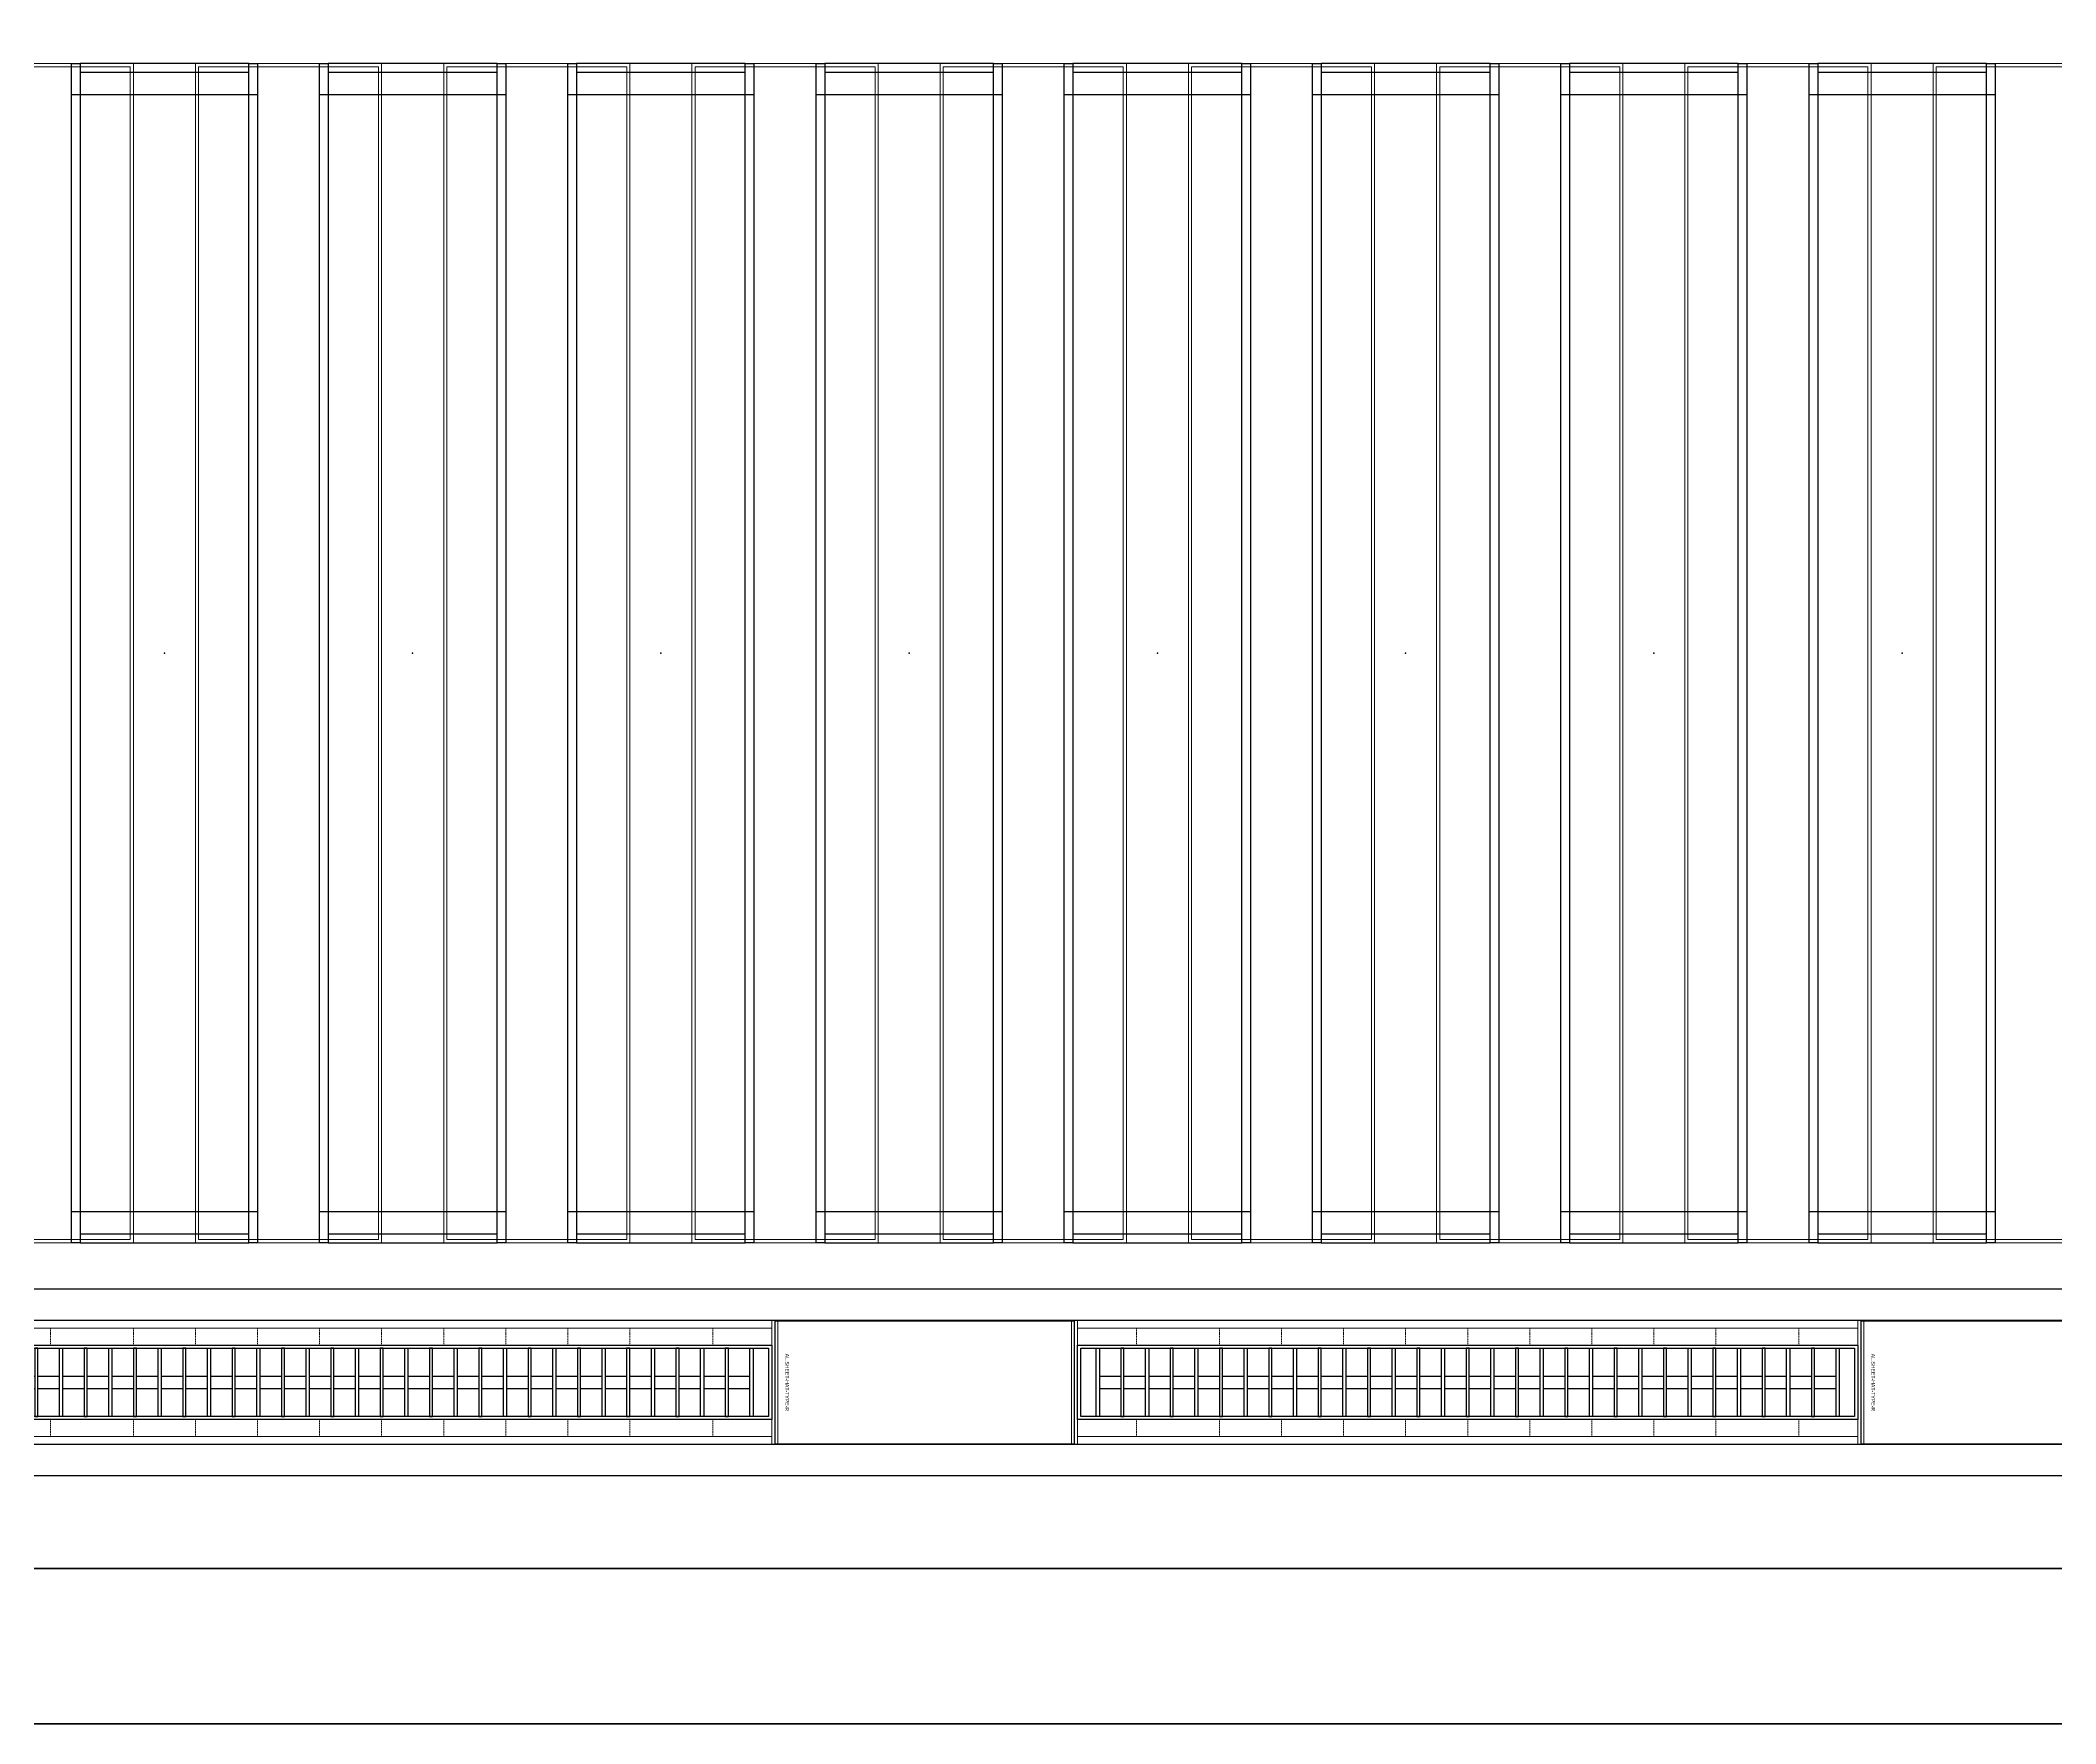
# Model space of a CAD drawing. Header units: millimetres. Extents: x 813027 to 1148939, y -931049 to -10.
# Drawn here: x 968340 to 971588, y -114885 to -112173 of the extents above; entities that cross this region are included whole.
import ezdxf
from ezdxf.enums import TextEntityAlignment as Align

# ---------------------------------------------------------------- set-up
doc = ezdxf.new("R2010")
doc.units = ezdxf.units.MM
doc.linetypes.add('DPA_Hidden 50', pattern=[3, 2, -1])
for name, color, linetype in [('000 - WIPEOUT', 250, 'Continuous'), ('001 - ASCESSORIES', 1, 'Continuous'), ('A04_TUBE SERIES', 2, 'Continuous'), ('A11_ALU.SOLID SHEET', 7, 'Continuous')]:
    doc.layers.add(name, color=color, linetype=linetype)
doc.layers.add('A-GLAZ-CURT', color=2, linetype='Continuous', lineweight=9)
doc.layers.add('WALL-E', color=2, linetype='Continuous', lineweight=25)

# ---------------------------------------------------------------- blocks, each defined once
blk = doc.blocks.new('DPA_CP_Metal Ceiling Panel - Vertical Panel with Gap-13988918-4160 - LOWER PLATFORM LEVEL - REFLECTED CEILING GENERAL PLAN')
at = {"layer": 'A-GLAZ-CURT'}
for p, q in [((994596.3, -114111.8), (994596.3, -112211.8)), ((994596.3, -112211.8), (994896.3, -112211.8)), ((994596.3, -114111.8), (994596.3, -112211.8)), ((994596.3, -112211.8), (994896.3, -112211.8)), ((994896.3, -112211.8), (994596.3, -112211.8)), ((994596.3, -112211.8), (994596.3, -114111.8)), ((994896.3, -112211.8), (994596.3, -112211.8)), ((994596.3, -112211.8), (994596.3, -114111.8)), ((994596.3, -114111.8), (994596.3, -112211.8)), ((994596.3, -112211.8), (994896.3, -112211.8)), ((994601.3, -114106.8), (994601.3, -112216.8)), ((994601.3, -112216.8), (994891.3, -112216.8)), ((994891.3, -112216.8), (994891.3, -114106.8)), ((994896.3, -114111.8), (994896.3, -112211.8)), ((994896.3, -112211.8), (994896.3, -114111.8)), ((994896.3, -114111.8), (994896.3, -112211.8)), ((994896.3, -114111.8), (994896.3, -112211.8)), ((994896.3, -112211.8), (994896.3, -114111.8)), ((994596.3, -114111.8), (994896.3, -114111.8)), ((994896.3, -114111.8), (994596.3, -114111.8)), ((994596.3, -114111.8), (994896.3, -114111.8)), ((994596.3, -114111.8), (994896.3, -114111.8)), ((994896.3, -114111.8), (994596.3, -114111.8)), ((994601.3, -114106.8), (994891.3, -114106.8))]:
    blk.add_line(p, q, dxfattribs=at)
blk = doc.blocks.new('DPA_CP_Metal Ceiling Panel - Horizontal with Gap-20306943-4160 - LOWER PLATFORM LEVEL - REFLECTED CEILING GENERAL PLAN')
at = {"layer": 'A-GLAZ-CURT'}
for p, q in [((910029.8, -114474.3), (910029.8, -114199.3)), ((910029.8, -114199.3), (910512.8, -114199.3)), ((910029.8, -114474.3), (910029.8, -114199.3)), ((910029.8, -114199.3), (910512.8, -114199.3)), ((910512.8, -114199.3), (910029.8, -114199.3)), ((910029.8, -114199.3), (910029.8, -114474.3)), ((910512.8, -114199.3), (910029.8, -114199.3)), ((910029.8, -114199.3), (910029.8, -114474.3)), ((910029.8, -114474.3), (910029.8, -114199.3)), ((910029.8, -114199.3), (910512.8, -114199.3)), ((910034.8, -114469.3), (910034.8, -114204.3)), ((910034.8, -114204.3), (910507.8, -114204.3)), ((910507.8, -114204.3), (910507.8, -114469.3)), ((910512.8, -114474.3), (910512.8, -114199.3)), ((910512.8, -114199.3), (910512.8, -114474.3)), ((910512.8, -114474.3), (910512.8, -114199.3)), ((910512.8, -114474.3), (910512.8, -114199.3)), ((910512.8, -114199.3), (910512.8, -114474.3)), ((910029.8, -114474.3), (910512.8, -114474.3)), ((910512.8, -114474.3), (910029.8, -114474.3)), ((910029.8, -114474.3), (910512.8, -114474.3)), ((910029.8, -114474.3), (910512.8, -114474.3)), ((910512.8, -114474.3), (910029.8, -114474.3)), ((910034.8, -114469.3), (910507.8, -114469.3))]:
    blk.add_line(p, q, dxfattribs=at)
blk = doc.blocks.new('DPA_CP_Metal Ceiling Luminaire1 - Linear Luminaire 2-14739897-4160 - LOWER PLATFORM LEVEL - REFLECTED CEILING GENERAL PLAN')
at = {"layer": 'A-GLAZ-CURT'}
for p, q in [((901767.8, -114474.3), (901767.8, -114199.3)), ((901767.8, -114199.3), (903024.8, -114199.3)), ((901767.8, -114199.3), (901767.8, -114474.3)), ((903024.8, -114199.3), (901767.8, -114199.3)), ((901767.8, -114199.3), (903024.8, -114199.3)), ((903024.8, -114199.3), (903024.8, -114474.3)), ((903024.8, -114474.3), (903024.8, -114199.3)), ((901767.8, -114249.3), (901767.8, -114474.3)), ((901767.8, -114249.3), (903024.8, -114249.3)), ((903024.8, -114249.3), (903024.8, -114474.3)), ((901767.8, -114424.3), (903024.8, -114424.3)), ((903024.8, -114474.3), (901767.8, -114474.3)), ((903024.8, -114474.3), (901767.8, -114474.3)), ((901767.8, -114474.3), (903024.8, -114474.3))]:
    blk.add_line(p, q, dxfattribs=at)
at = {"layer": 'A-GLAZ-CURT', "linetype": 'DPA_Hidden 50'}
for p, q in [((901862.8, -114249.3), (901862.8, -114424.3)), ((901996.3, -114249.3), (901996.3, -114424.3)), ((902096.3, -114249.3), (902096.3, -114424.3)), ((902196.3, -114249.3), (902196.3, -114424.3)), ((902296.3, -114249.3), (902296.3, -114424.3)), ((902396.3, -114249.3), (902396.3, -114424.3)), ((902496.3, -114249.3), (902496.3, -114424.3)), ((902596.3, -114249.3), (902596.3, -114424.3)), ((902696.3, -114249.3), (902696.3, -114424.3)), ((902796.3, -114249.3), (902796.3, -114424.3)), ((902929.8, -114249.3), (902929.8, -114424.3))]:
    blk.add_line(p, q, dxfattribs=at)
blk = doc.blocks.new('C-2-PP21-AR-4160-01-B_20250829-084021_EXCL')
at = {"layer": 'A-GLAZ-CURT'}
for name, p in [('DPA_CP_Metal Ceiling Panel - Vertical Panel with Gap-13988918-4160 - LOWER PLATFORM LEVEL - REFLECTED CEILING GENERAL PLAN', (-1073496.3, 105341.8)), ('DPA_CP_Metal Ceiling Panel - Vertical Panel with Gap-13988918-4160 - LOWER PLATFORM LEVEL - REFLECTED CEILING GENERAL PLAN', (-1073096.3, 105341.8)), ('DPA_CP_Metal Ceiling Panel - Vertical Panel with Gap-13988918-4160 - LOWER PLATFORM LEVEL - REFLECTED CEILING GENERAL PLAN', (-1072696.3, 105341.8)), ('DPA_CP_Metal Ceiling Panel - Vertical Panel with Gap-13988918-4160 - LOWER PLATFORM LEVEL - REFLECTED CEILING GENERAL PLAN', (-1072296.3, 105341.8)), ('DPA_CP_Metal Ceiling Panel - Vertical Panel with Gap-13988918-4160 - LOWER PLATFORM LEVEL - REFLECTED CEILING GENERAL PLAN', (-1071896.3, 105341.8)), ('DPA_CP_Metal Ceiling Panel - Vertical Panel with Gap-13988918-4160 - LOWER PLATFORM LEVEL - REFLECTED CEILING GENERAL PLAN', (-1071496.3, 105341.8)), ('DPA_CP_Metal Ceiling Panel - Vertical Panel with Gap-13988918-4160 - LOWER PLATFORM LEVEL - REFLECTED CEILING GENERAL PLAN', (-1071096.3, 105341.8)), ('DPA_CP_Metal Ceiling Panel - Vertical Panel with Gap-13988918-4160 - LOWER PLATFORM LEVEL - REFLECTED CEILING GENERAL PLAN', (-1070696.3, 105341.8)), ('DPA_CP_Metal Ceiling Panel - Vertical Panel with Gap-13988918-4160 - LOWER PLATFORM LEVEL - REFLECTED CEILING GENERAL PLAN', (-1070296.3, 105341.8)), ('DPA_CP_Metal Ceiling Luminaire1 - Linear Luminaire 2-14739897-4160 - LOWER PLATFORM LEVEL - REFLECTED CEILING GENERAL PLAN', (-980596.3, 105341.8)), ('DPA_CP_Metal Ceiling Panel - Horizontal with Gap-20306943-4160 - LOWER PLATFORM LEVEL - REFLECTED CEILING GENERAL PLAN', (-987596.3, 105341.8)), ('DPA_CP_Metal Ceiling Luminaire1 - Linear Luminaire 2-14739897-4160 - LOWER PLATFORM LEVEL - REFLECTED CEILING GENERAL PLAN', (-978846.3, 105341.8)), ('DPA_CP_Metal Ceiling Panel - Horizontal with Gap-20306943-4160 - LOWER PLATFORM LEVEL - REFLECTED CEILING GENERAL PLAN', (-985846.3, 105341.8))]:
    blk.add_blockref(name, p, dxfattribs=at)
blk = doc.blocks.new('*U485')
at = {"color": 1}
blk.add_wipeout([(628.5, -60), (-628.5, -60), (-628.5, 60), (628.5, 60)], dxfattribs=at).dxf.layer = '000 - WIPEOUT'
at = {"layer": '001 - ASCESSORIES', "color": 0}
blk.add_lwpolyline([(628.5, -60), (-628.5, -60), (-628.5, 60), (628.5, 60)], close=True, dxfattribs=at)
at = {"layer": '001 - ASCESSORIES'}
for points in [[(623.5, -55), (-623.5, -55), (-623.5, 55), (623.5, 55)], [(-593.5, -55), (-598.5, -55), (-598.5, 55), (-593.5, 55)], [(-558.8, -55), (-553.8, -55), (-553.8, 55), (-558.8, 55)], [(-514, -55), (-519, -55), (-519, 55), (-514, 55)], [(-479.3, -55), (-474.3, -55), (-474.3, 55), (-479.3, 55)], [(-434.6, -55), (-439.6, -55), (-439.6, 55), (-434.6, 55)], [(-399.8, -55), (-394.8, -55), (-394.8, 55), (-399.8, 55)], [(-355.1, -55), (-360.1, -55), (-360.1, 55), (-355.1, 55)], [(-320.4, -55), (-315.4, -55), (-315.4, 55), (-320.4, 55)], [(-275.6, -55), (-280.6, -55), (-280.6, 55), (-275.6, 55)], [(-240.9, -55), (-235.9, -55), (-235.9, 55), (-240.9, 55)], [(-196.2, -55), (-201.2, -55), (-201.2, 55), (-196.2, 55)], [(-161.4, -55), (-156.4, -55), (-156.4, 55), (-161.4, 55)], [(-116.7, -55), (-121.7, -55), (-121.7, 55), (-116.7, 55)], [(-82, -55), (-77, -55), (-77, 55), (-82, 55)], [(-37.2, -55), (-42.2, -55), (-42.2, 55), (-37.2, 55)], [(-2.5, -55), (2.5, -55), (2.5, 55), (-2.5, 55)], [(42.2, -55), (37.2, -55), (37.2, 55), (42.2, 55)], [(77, -55), (82, -55), (82, 55), (77, 55)], [(121.7, -55), (116.7, -55), (116.7, 55), (121.7, 55)], [(156.4, -55), (161.4, -55), (161.4, 55), (156.4, 55)], [(201.2, -55), (196.2, -55), (196.2, 55), (201.2, 55)], [(235.9, -55), (240.9, -55), (240.9, 55), (235.9, 55)], [(280.6, -55), (275.6, -55), (275.6, 55), (280.6, 55)], [(315.4, -55), (320.4, -55), (320.4, 55), (315.4, 55)], [(360.1, -55), (355.1, -55), (355.1, 55), (360.1, 55)], [(394.8, -55), (399.8, -55), (399.8, 55), (394.8, 55)], [(439.6, -55), (434.6, -55), (434.6, 55), (439.6, 55)], [(474.3, -55), (479.3, -55), (479.3, 55), (474.3, 55)], [(519, -55), (514, -55), (514, 55), (519, 55)], [(553.8, -55), (558.8, -55), (558.8, 55), (553.8, 55)], [(598.5, -55), (593.5, -55), (593.5, 55), (598.5, 55)]]:
    blk.add_lwpolyline(points, close=True, dxfattribs=at)
for points in [[(-593.5, 10), (-558.8, 10)], [(-553.8, 10), (-519, 10)], [(-514, 10), (-479.3, 10)], [(-474.3, 10), (-439.6, 10)], [(-434.6, 10), (-399.8, 10)], [(-394.8, 10), (-360.1, 10)], [(-355.1, 10), (-320.4, 10)], [(-315.4, 10), (-280.6, 10)], [(-275.6, 10), (-240.9, 10)], [(-235.9, 10), (-201.2, 10)], [(-196.2, 10), (-161.4, 10)], [(-156.4, 10), (-121.7, 10)], [(-116.7, 10), (-82, 10)], [(-77, 10), (-42.2, 10)], [(-37.2, 10), (-2.5, 10)], [(2.5, 10), (37.2, 10)], [(42.2, 10), (77, 10)], [(82, 10), (116.7, 10)], [(121.7, 10), (156.4, 10)], [(161.4, 10), (196.2, 10)], [(201.2, 10), (235.9, 10)], [(240.9, 10), (275.6, 10)], [(280.6, 10), (315.4, 10)], [(320.4, 10), (355.1, 10)], [(360.1, 10), (394.8, 10)], [(399.8, 10), (434.6, 10)], [(439.6, 10), (474.3, 10)], [(479.3, 10), (514, 10)], [(519, 10), (553.8, 10)], [(558.8, 10), (593.5, 10)], [(-593.5, -10), (-558.8, -10)], [(-553.8, -10), (-519, -10)], [(-514, -10), (-479.3, -10)], [(-474.3, -10), (-439.6, -10)], [(-434.6, -10), (-399.8, -10)], [(-394.8, -10), (-360.1, -10)], [(-355.1, -10), (-320.4, -10)], [(-315.4, -10), (-280.6, -10)], [(-275.6, -10), (-240.9, -10)], [(-235.9, -10), (-201.2, -10)], [(-196.2, -10), (-161.4, -10)], [(-156.4, -10), (-121.7, -10)], [(-116.7, -10), (-82, -10)], [(-77, -10), (-42.2, -10)], [(-37.2, -10), (-2.5, -10)], [(2.5, -10), (37.2, -10)], [(42.2, -10), (77, -10)], [(82, -10), (116.7, -10)], [(121.7, -10), (156.4, -10)], [(161.4, -10), (196.2, -10)], [(201.2, -10), (235.9, -10)], [(240.9, -10), (275.6, -10)], [(280.6, -10), (315.4, -10)], [(320.4, -10), (355.1, -10)], [(360.1, -10), (394.8, -10)], [(399.8, -10), (434.6, -10)], [(439.6, -10), (474.3, -10)], [(479.3, -10), (514, -10)], [(519, -10), (553.8, -10)], [(558.8, -10), (593.5, -10)]]:
    blk.add_lwpolyline(points, dxfattribs=at)
blk = doc.blocks.new('*U493')
at = {"layer": 'A11_ALU.SOLID SHEET', "color": 0}
blk.add_lwpolyline([(483, -98.8), (483, 98.8), (0, 98.8), (0, -98.8)], close=True, dxfattribs=at)
at = {"layer": 'Defpoints', "color": 250}
blk.add_point((0, 0), dxfattribs=at)
blk.add_text('AL.SHEET-HAT-TYPE-R', height=6, rotation=270, dxfattribs=at).set_placement((15, 0), align=Align.BOTTOM_CENTER)
blk = doc.blocks.new('*U495')
blk.add_attdef('EXTR.OVL-LENGTH_', (-25, -59.1), '', height=5)
blk.add_wipeout([(-25, 0), (25, 0), (25, 134900), (-25, 134900)]).dxf.layer = '000 - WIPEOUT'
at = {"layer": 'A04_TUBE SERIES', "color": 0}
blk.add_lwpolyline([(-25, 0), (25, 0), (25, 134900), (-25, 134900)], close=True, dxfattribs=at)
blk = doc.blocks.new('*U515')
for p, q in [((-900.3, -8550), (-900.3, -8250)), ((900, -8250), (900, -8550)), ((-900.3, -8950), (-900.3, -8650)), ((900, -8650), (900, -8950)), ((-900.3, -9350), (-900.3, -9050)), ((900, -9050), (900, -9350)), ((-900.3, -9750), (-900.3, -9450)), ((900, -9450), (900, -9750)), ((-900.3, -10150), (-900.3, -9850)), ((900, -9850), (900, -10150)), ((-900.3, -10550), (-900.3, -10250)), ((900, -10250), (900, -10550)), ((-900.3, -10950), (-900.3, -10650)), ((900, -10650), (900, -10950)), ((-900.3, -11350), (-900.3, -11050)), ((900, -11050), (900, -11350))]:
    blk.add_line(p, q)
for p in [(0, -8400), (0, -8800), (0, -9200), (0, -9600), (0, -10000), (0, -10400), (0, -10800), (0, -11200)]:
    blk.add_point(p)
at = {"layer": 'A11_ALU.SOLID SHEET', "color": 0}
for points in [[(-950, -8250), (950, -8250), (950, -8264), (-950, -8264)], [(-950, -8536), (-936, -8536), (-936, -8264), (-950, -8264)], [(950, -8264), (936, -8264), (936, -8536), (950, -8536)], [(-950, -8536), (950, -8536), (950, -8550), (-950, -8550)], [(-950, -8650), (950, -8650), (950, -8664), (-950, -8664)], [(-950, -8936), (-936, -8936), (-936, -8664), (-950, -8664)], [(950, -8664), (936, -8664), (936, -8936), (950, -8936)], [(-950, -8936), (950, -8936), (950, -8950), (-950, -8950)], [(-950, -9050), (950, -9050), (950, -9064), (-950, -9064)], [(-950, -9336), (-936, -9336), (-936, -9064), (-950, -9064)], [(950, -9064), (936, -9064), (936, -9336), (950, -9336)], [(-950, -9336), (950, -9336), (950, -9350), (-950, -9350)], [(-950, -9450), (950, -9450), (950, -9464), (-950, -9464)], [(-950, -9736), (-936, -9736), (-936, -9464), (-950, -9464)], [(950, -9464), (936, -9464), (936, -9736), (950, -9736)], [(-950, -9736), (950, -9736), (950, -9750), (-950, -9750)], [(-950, -9850), (950, -9850), (950, -9864), (-950, -9864)], [(-950, -10136), (-936, -10136), (-936, -9864), (-950, -9864)], [(950, -9864), (936, -9864), (936, -10136), (950, -10136)], [(-950, -10136), (950, -10136), (950, -10150), (-950, -10150)], [(-950, -10250), (950, -10250), (950, -10264), (-950, -10264)], [(-950, -10536), (-936, -10536), (-936, -10264), (-950, -10264)], [(950, -10264), (936, -10264), (936, -10536), (950, -10536)], [(-950, -10536), (950, -10536), (950, -10550), (-950, -10550)], [(-950, -10650), (950, -10650), (950, -10664), (-950, -10664)], [(-950, -10936), (-936, -10936), (-936, -10664), (-950, -10664)], [(950, -10664), (936, -10664), (936, -10936), (950, -10936)], [(-950, -10936), (950, -10936), (950, -10950), (-950, -10950)], [(-950, -11050), (950, -11050), (950, -11064), (-950, -11064)], [(-950, -11336), (-936, -11336), (-936, -11064), (-950, -11064)], [(950, -11064), (936, -11064), (936, -11336), (950, -11336)], [(-950, -11336), (950, -11336), (950, -11350), (-950, -11350)]]:
    blk.add_lwpolyline(points, close=True, dxfattribs=at)
blk = doc.blocks.new('C-2-PP21-AR-4160-01-B_20250829-084416_NEWCL')
blk.add_lwpolyline([(-117350, -5345), (-113350, -5345), (-113350, -5347), (-96550, -5347), (-96550, -2450), (-92235, -2450), (-92235, -6455), (-84190, -6455), (-84190, -5820), (-81330, -5820), (-81330, -5345), (-56900, -5345), (-56900, -6455), (-41740, -6455), (-41740, -2500), (-29350, -2500), (-29350, -5482), (-19750, -5482), (-19750, -5480), (-19400, -5480), (-19400, -7995), (-19350, -7995), (-19350, -9295), (-154550, -9295)])
at = {"rotation": 90}
blk.add_blockref('*U515', (-86950, -7820), dxfattribs=at)
blk.add_blockref('*U493', (-75816.5, -8995))
for p in [(-78200, -8995), (-76450, -8995)]:
    blk.add_blockref('*U485', p)
blk.add_blockref('*U493', (-77566.5, -8995))
at = {"rotation": 270}
for p in [(-154400, -8870), (-154400, -9120)]:
    blk.add_blockref('*U495', p, dxfattribs=at)

msp = doc.modelspace()

# ---------------------------------------------------------------- linework, layer by layer
at = {"layer": 'WALL-E'}
for p, q in [((1027740, -114635), (892540, -114635)), ((892540, -114635), (1027740, -114635)), ((1027990, -114885), (892290, -114885)), ((892290, -114885), (1027990, -114885))]:
    msp.add_line(p, q, dxfattribs=at)

# ---------------------------------------------------------------- block references
msp.add_blockref('C-2-PP21-AR-4160-01-B_20250829-084021_EXCL', (1047090, -105340))

# ---------------------------------------------------------------- next in the draw order: block references
msp.add_blockref('C-2-PP21-AR-4160-01-B_20250829-084416_NEWCL', (1047090, -105340))

doc.saveas('drawing.dxf')
